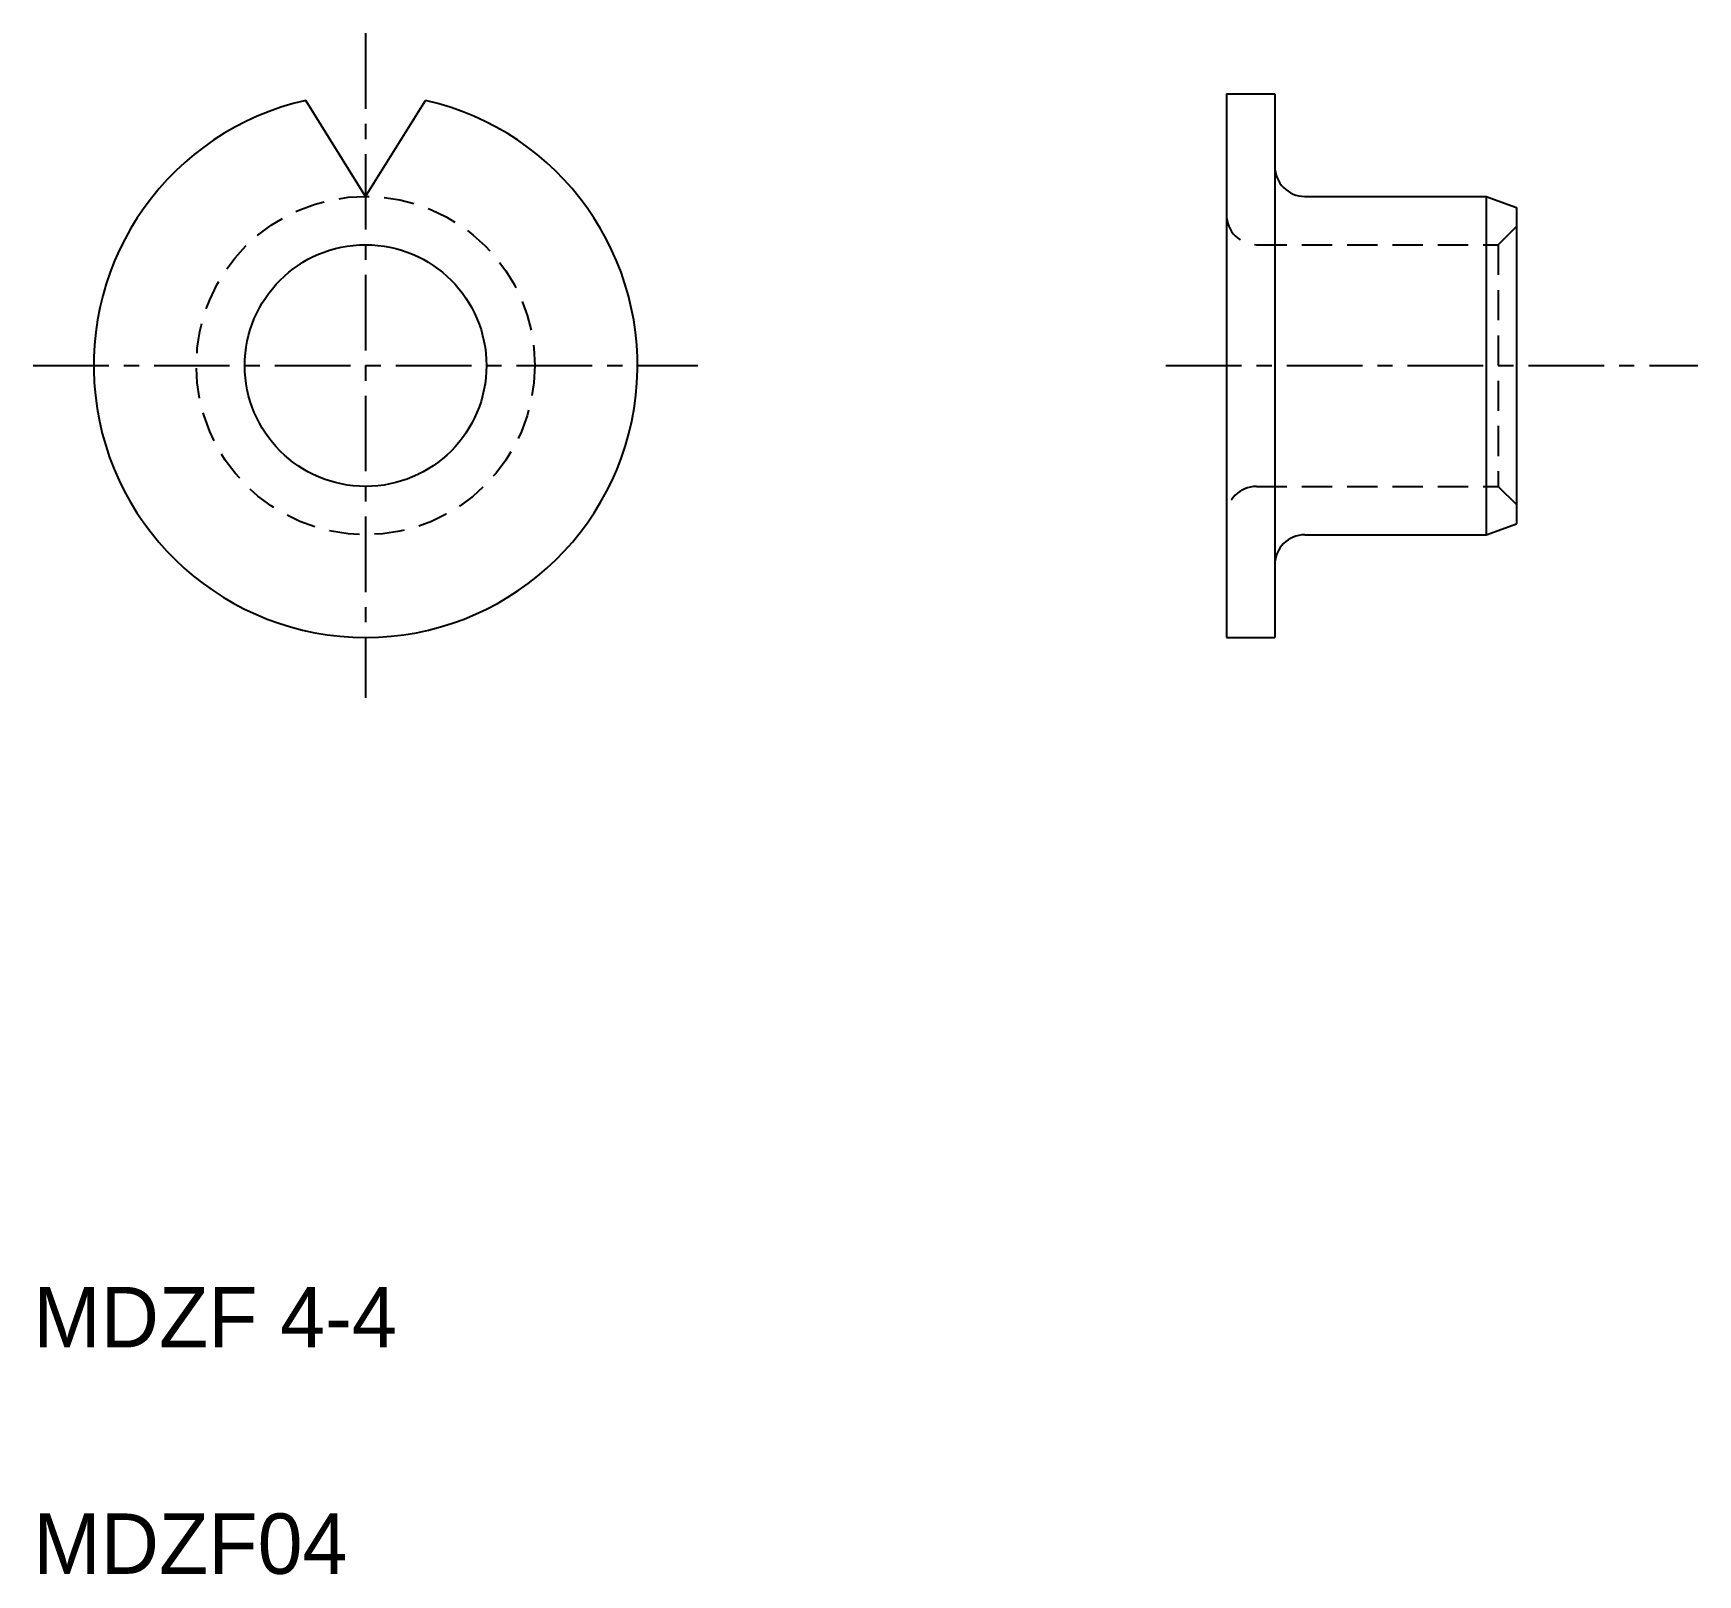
# Model space of a CAD drawing. Extents: x 10 to 37.5, y 10 to 35.5.
import ezdxf

# ---------------------------------------------------------------- set-up
doc = ezdxf.new("R2010")
doc.units = 0
doc.linetypes.add('CENTER', pattern=[2, 1.25, -0.25, 0.25, -0.25])
doc.linetypes.add('DASHED', pattern=[0.75, 0.5, -0.25])
doc.layers.get('0').update_dxf_attribs({"linetype": 'CONTINUOUS'})
doc.layers.add('CENTER', color=1, linetype='CENTER')

msp = doc.modelspace()

# ---------------------------------------------------------------- linework, layer by layer
at = {"color": 7, "linetype": 'CONTINUOUS'}
for p, q in [((29.747, 34.5), (29.747, 25.5)), ((29.747, 34.5), (30.547, 34.5)), ((30.547, 34.5), (30.547, 25.5)), ((15.5, 32.8), (14.51, 34.39)), ((15.5, 32.8), (16.49, 34.39)), ((31.047, 32.8), (34.047, 32.8)), ((34.047, 32.8), (34.047, 27.2)), ((34.047, 32.8), (34.547, 32.618)), ((34.547, 32.618), (34.547, 27.382)), ((29.747, 32.25), (29.747, 32.25)), ((29.747, 30), (29.748, 30)), ((34.047, 27.2), (34.547, 27.382)), ((31.047, 27.2), (34.047, 27.2)), ((29.747, 25.5), (30.547, 25.5))]:
    msp.add_line(p, q, dxfattribs=at)
at = {"color": 3, "linetype": 'DASHED'}
for p, q in [((34.247, 32), (34.547, 32.3)), ((30.247, 32), (34.247, 32)), ((34.247, 32), (34.247, 28)), ((30.247, 28), (34.247, 28)), ((34.247, 28), (34.547, 27.7))]:
    msp.add_line(p, q, dxfattribs=at)
msp.add_circle((15.5, 30), 2.8, dxfattribs=at)
at = {"color": 7, "linetype": 'CONTINUOUS'}
msp.add_circle((15.5, 30), 2, dxfattribs=at)
for centre, radius, start, end in [((15.5, 30), 4.5, 102.7074, 77.2926), ((31.047, 33.3), 0.5, 180, 270), ((31.047, 26.7), 0.5, 90, 180)]:
    msp.add_arc(centre, radius, start, end, dxfattribs=at)
at = {"color": 3, "linetype": 'DASHED'}
for centre, start, end in [((30.247, 32.5), 180, 270), ((30.247, 27.5), 90, 180)]:
    msp.add_arc(centre, 0.5, start, end, dxfattribs=at)
at = {"layer": 'CENTER', "color": 1, "linetype": 'CENTER'}
for p, q in [((15.5, 35.5), (15.5, 24.5)), ((10, 30), (21, 30)), ((28.747, 30), (37.547, 30))]:
    msp.add_line(p, q, dxfattribs=at)

# ---------------------------------------------------------------- texts
at = {"color": 7, "linetype": 'CONTINUOUS'}
for s, p in [('MDZF 4-4', (10, 13.75)), ('MDZF04', (10, 10))]:
    msp.add_text(s, height=1, dxfattribs=at).set_placement(p)

doc.saveas('drawing.dxf')
